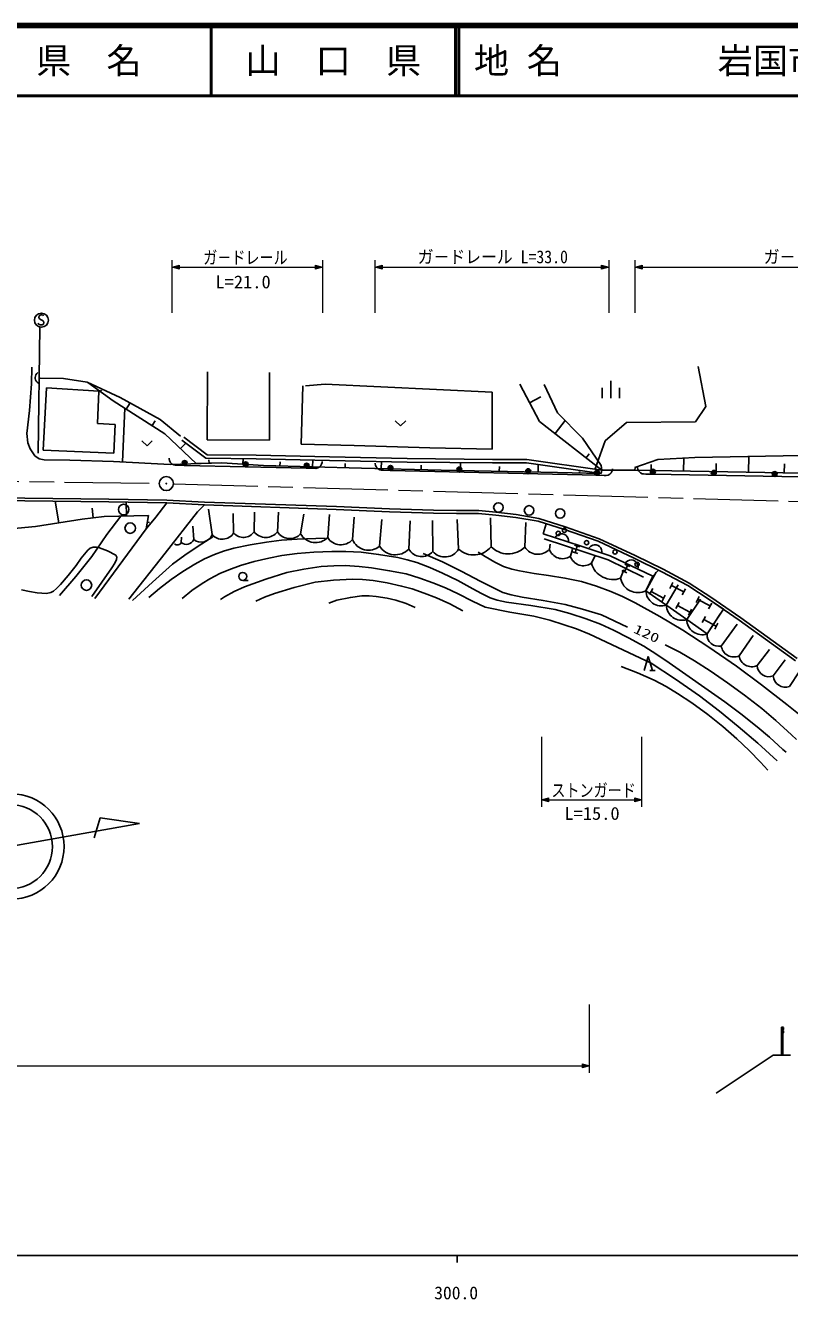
# Model space of a CAD drawing. Units: millimetres, scale not verified. Extents: x 40000 to 680000, y 20000 to 380000.
# Drawn here: x 306624 to 415237, y 198715 to 380000 of the extents above; entities that cross this region are included whole.
import ezdxf
from ezdxf.enums import TextEntityAlignment as Align

# ---------------------------------------------------------------- set-up
doc = ezdxf.new("R2010")
doc.units = ezdxf.units.MM
doc.header["$LTSCALE"] = 1000
doc.linetypes.add('CHAIN', pattern=[18.5, 12, -1.5, 3.5, -1.5])
for name, color, linetype, lineweight in [('M-BGD', 7, 'Continuous', 25), ('M-BGD-EXST', 7, 'Continuous', 25), ('M-BMK', 2, 'CHAIN', 13), ('M-BMK-SRVR', 3, 'Continuous', 25), ('M-STR-HTXT', 7, 'Continuous', 13), ('M-TTL', 2, 'Continuous', 140), ('M-TTL-BAND', 7, 'Continuous', 25), ('M-TTL-LINE', 7, 'Continuous', 50)]:
    doc.layers.add(name, color=color, linetype=linetype, lineweight=lineweight)
doc.layers.add('M-TTL-TXT', color=7, linetype='Continuous')
doc.styles.add('ＭＳ ゴシック', font='')
doc.styles.get('ＭＳ ゴシック').set_extended_font_data('MS Gothic')

msp = doc.modelspace()

# ---------------------------------------------------------------- linework, layer by layer
at = {"layer": 'M-BGD'}
for p, q in [((307539, 331367), (307495, 329006)), ((308002, 329896), (308022, 330077)), ((308022, 330077), (308100, 330292)), ((308100, 330292), (308240, 330480)), ((308240, 330480), (308383, 330608)), ((332513, 330703), (332448, 321060)), ((341310, 320994), (341310, 330638)), ((402263, 331490), (403323, 325787)), ((307495, 329006), (307183, 325218)), ((308008, 329776), (308002, 329896)), ((308048, 329598), (308008, 329776)), ((308150, 329393), (308048, 329598)), ((308278, 329250), (308150, 329393)), ((308466, 329110), (308278, 329250)), ((308702, 329836), (312020, 329768)), ((309114, 319560), (309607, 328417)), ((309607, 328417), (317047, 327987)), ((312020, 329768), (315405, 329226)), ((315405, 329226), (320077, 327060)), ((319091, 326598), (315469, 329197)), ((346055, 328748), (345794, 320408)), ((349248, 328944), (346446, 328748)), ((372965, 327836), (349248, 328944)), ((379697, 323669), (376895, 328974)), ((380369, 328937), (382274, 324865)), ((388584, 328453), (388584, 326953)), ((389834, 329453), (389834, 326953)), ((391084, 328453), (391084, 326953)), ((317047, 327987), (316882, 323379)), ((317280, 327897), (317416, 328087)), ((326454, 321907), (319091, 326598)), ((320077, 327060), (325764, 323945)), ((372965, 319691), (372965, 327836)), ((378296, 326322), (379882, 327160)), ((307183, 325218), (306826, 321965)), ((320755, 325538), (320402, 317891)), ((320932, 325425), (321483, 326290)), ((382274, 324865), (385786, 321278)), ((403323, 325787), (401892, 323601)), ((316882, 323379), (319351, 323214)), ((319351, 323214), (319187, 319165)), ((324613, 323080), (325037, 323745)), ((325764, 323945), (328676, 321576)), ((359177, 323735), (359927, 323015)), ((359927, 323015), (360677, 323735)), ((388543, 316731), (379697, 323669)), ((381908, 321935), (383347, 323769)), ((392056, 323519), (389015, 320886)), ((401892, 323601), (392056, 323519)), ((306826, 321965), (306960, 320628)), ((323151, 320905), (323901, 320185)), ((323901, 320185), (324651, 320905)), ((330887, 317666), (326454, 321907)), ((328836, 321004), (332277, 318409)), ((329138, 321403), (332446, 318907)), ((332448, 321060), (341310, 320994)), ((385786, 321278), (388476, 317393)), ((389015, 320886), (387620, 316910)), ((306960, 320628), (307272, 319782)), ((307272, 319782), (307940, 318757)), ((319187, 319165), (309114, 319560)), ((328670, 319786), (329417, 320566)), ((345794, 320408), (353352, 320213)), ((353352, 320213), (364103, 319887)), ((364103, 319887), (372965, 319691)), ((307940, 318757), (308564, 318356)), ((308564, 318356), (309277, 318177)), ((309277, 318177), (312931, 318133)), ((312931, 318133), (319125, 317955)), ((319125, 317955), (327191, 317554)), ((327058, 318319), (327060, 318439)), ((327093, 318118), (327058, 318319)), ((327208, 317875), (327093, 318118)), ((327191, 317554), (334551, 317776)), ((327324, 317713), (327208, 317875)), ((327482, 317589), (327324, 317713)), ((327719, 317464), (327482, 317589)), ((327918, 317420), (327719, 317464)), ((328238, 317413), (327918, 317420)), ((329238, 317391), (328238, 317413)), ((346585, 317014), (329238, 317391)), ((334551, 317776), (330887, 317666)), ((332277, 318409), (339400, 318348)), ((332446, 318907), (339407, 318848)), ((332719, 317721), (332705, 318172)), ((340478, 317375), (334551, 317776)), ((334551, 317776), (340478, 317375)), ((337514, 317576), (337569, 318382)), ((339400, 318348), (349842, 318107)), ((339407, 318848), (349853, 318607)), ((354381, 317019), (340478, 317375)), ((340478, 317375), (354381, 317019)), ((342795, 317316), (342810, 317888)), ((347429, 317197), (347454, 318162)), ((348593, 317371), (348389, 317175)), ((348718, 317568), (348593, 317371)), ((348803, 317806), (348718, 317568)), ((348806, 317966), (348803, 317806)), ((349842, 318107), (360888, 317865)), ((349853, 318607), (360896, 318365)), ((352064, 317078), (352079, 317666)), ((356329, 317623), (356332, 317743)), ((356364, 317422), (356329, 317623)), ((356479, 317179), (356364, 317422)), ((357210, 316941), (357238, 317945)), ((360888, 317865), (373020, 317745)), ((360896, 318365), (373020, 318245)), ((362870, 316785), (362887, 317423)), ((368461, 316655), (368482, 317793)), ((373020, 318245), (377885, 318245)), ((373020, 317745), (377849, 317745)), ((373985, 316551), (373998, 317265)), ((377849, 317745), (388473, 316236)), ((377885, 318245), (388543, 316731)), ((379509, 316447), (379529, 317506)), ((386331, 318465), (386778, 319035)), ((388476, 317393), (388543, 316731)), ((396537, 318230), (393251, 317097)), ((395575, 316679), (395591, 317551)), ((401758, 318532), (396537, 318230)), ((400189, 316595), (400223, 318443)), ((430905, 319057), (401758, 318532)), ((404803, 316511), (404824, 317664)), ((409417, 316426), (409457, 318671)), ((414501, 316335), (414523, 317607)), ((347585, 316992), (346585, 317014)), ((347905, 316985), (347585, 316992)), ((348187, 317059), (347905, 316985)), ((348389, 317175), (348187, 317059)), ((365699, 316707), (354381, 317019)), ((354381, 317019), (365699, 316707)), ((356595, 317017), (356479, 317179)), ((356752, 316893), (356595, 317017)), ((356989, 316767), (356752, 316893)), ((357188, 316722), (356989, 316767)), ((357508, 316715), (357188, 316722)), ((358508, 316691), (357508, 316715)), ((387869, 315991), (358508, 316691)), ((382271, 316395), (365699, 316707)), ((365699, 316707), (382271, 316395)), ((388473, 316236), (382271, 316395)), ((382271, 316395), (388473, 316236)), ((385372, 316315), (385377, 316531)), ((388868, 315967), (387869, 315991)), ((388473, 316236), (388543, 316731)), ((388543, 316731), (393268, 316721)), ((389188, 315959), (388868, 315967)), ((389470, 316032), (389188, 315959)), ((389673, 316148), (389470, 316032)), ((389878, 316343), (389673, 316148)), ((390002, 316540), (389878, 316343)), ((390088, 316778), (390002, 316540)), ((390092, 316938), (390088, 316778)), ((393268, 316721), (393293, 317094)), ((411724, 316384), (393268, 316721)), ((393625, 317078), (393627, 317198)), ((393661, 316877), (393625, 317078)), ((393777, 316635), (393661, 316877)), ((393893, 316473), (393777, 316635)), ((394051, 316350), (393893, 316473)), ((394289, 316225), (394051, 316350)), ((394488, 316182), (394289, 316225)), ((394808, 316176), (394488, 316182)), ((395808, 316157), (394808, 316176)), ((447758, 315172), (395808, 316157)), ((428386, 316086), (411724, 316384)), ((318448, 312213), (292467, 312494)), ((318453, 312613), (292470, 312894)), ((311344, 309223), (310861, 312295)), ((326716, 312072), (318448, 312213)), ((326723, 312472), (318453, 312613)), ((320972, 310193), (320927, 312170)), ((326702, 312072), (325167, 310028)), ((332059, 311790), (326702, 312072)), ((332080, 312190), (326723, 312472)), ((350815, 311532), (332080, 312190)), ((317829, 310122), (314658, 309744)), ((316243, 309933), (316078, 311317)), ((324115, 310264), (317829, 310122)), ((320158, 310175), (318209, 307578)), ((323783, 308371), (324115, 310264)), ((325167, 310028), (323783, 308371)), ((331098, 310809), (326483, 304892)), ((332059, 311790), (331098, 310809)), ((350799, 311132), (332066, 311790)), ((333139, 307554), (332661, 311163)), ((336216, 307791), (336152, 310572)), ((339115, 307968), (339169, 310749)), ((342429, 307968), (342601, 310749)), ((345742, 307672), (346210, 310453)), ((349588, 307140), (349819, 310394)), ((358365, 310803), (350799, 311132)), ((358380, 311203), (350815, 311532)), ((353111, 306844), (353369, 310039)), ((364617, 310615), (358365, 310803)), ((364629, 311015), (358380, 311203)), ((367912, 310568), (364617, 310615)), ((367918, 310968), (364629, 311015)), ((371047, 310568), (367912, 310568)), ((371066, 310968), (367918, 310968)), ((373471, 310335), (371047, 310568)), ((373510, 310733), (371066, 310968)), ((376342, 310008), (373471, 310335)), ((376399, 310404), (373510, 310733)), ((379500, 309451), (376342, 310008)), ((379594, 309840), (376399, 310404)), ((308031, 308702), (300410, 307992)), ((314658, 309744), (308031, 308702)), ((323783, 308371), (316483, 298443)), ((323949, 309318), (324257, 309264)), ((330536, 306844), (330413, 308737)), ((356957, 305897), (357274, 309684)), ((361098, 305483), (361298, 309507)), ((364530, 305128), (364493, 309566)), ((368198, 305483), (367984, 309684)), ((372814, 305838), (372717, 309921)), ((377606, 305779), (377746, 309270)), ((383228, 308286), (379500, 309451)), ((383353, 308666), (379594, 309840)), ((380231, 307672), (380646, 309093)), ((388042, 306603), (383228, 308286)), ((388193, 306974), (383353, 308666)), ((318209, 307578), (316033, 304425)), ((328761, 306430), (328815, 307199)), ((385497, 305957), (380231, 307672)), ((380350, 306962), (389461, 303945)), ((382064, 307328), (381914, 307124)), ((382240, 307481), (382064, 307328)), ((382492, 307609), (382240, 307481)), ((382719, 307661), (382492, 307609)), ((382972, 307663), (382719, 307661)), ((383277, 307564), (382972, 307663)), ((383480, 307413), (383277, 307564)), ((383633, 307237), (383480, 307413)), ((383761, 306985), (383633, 307237)), ((383813, 306758), (383761, 306985)), ((383815, 306505), (383813, 306758)), ((393139, 304207), (388042, 306603)), ((393313, 304567), (388193, 306974)), ((326483, 304892), (321335, 298384)), ((381097, 305483), (381235, 306193)), ((384085, 304477), (384371, 305483)), ((385128, 304853), (384369, 305105)), ((384683, 306054), (385442, 305803)), ((385063, 305928), (384748, 304979)), ((389757, 304537), (385497, 305957)), ((386830, 305765), (386679, 305563)), ((387007, 305917), (386830, 305765)), ((387260, 306043), (387007, 305917)), ((387488, 306094), (387260, 306043)), ((387741, 306094), (387488, 306094)), ((388045, 305993), (387741, 306094)), ((388247, 305841), (388045, 305993)), ((388399, 305664), (388247, 305841)), ((388525, 305411), (388399, 305664)), ((388576, 305183), (388525, 305411)), ((388576, 304930), (388576, 305183)), ((397258, 302619), (393313, 304567)), ((316033, 304425), (313781, 301573)), ((387073, 303472), (387566, 304477)), ((389461, 303945), (394491, 301519)), ((395792, 301637), (389757, 304537)), ((392193, 303182), (391759, 302282)), ((391833, 303356), (392554, 303009)), ((392049, 303702), (391873, 303520)), ((392244, 303830), (392049, 303702)), ((392511, 303924), (392244, 303830)), ((392743, 303945), (392511, 303924)), ((392994, 303913), (392743, 303945)), ((393283, 303775), (392994, 303913)), ((397076, 302263), (393139, 304207)), ((393464, 303599), (393283, 303775)), ((393593, 303404), (393464, 303599)), ((393686, 303137), (393593, 303404)), ((393676, 302654), (393708, 302905)), ((393708, 302905), (393686, 303137)), ((313781, 301573), (311454, 298871)), ((337506, 301037), (338256, 301037)), ((391215, 301342), (391708, 302525)), ((392119, 302108), (391399, 302455)), ((394824, 299567), (396264, 302229)), ((395792, 301637), (394824, 299567)), ((396605, 302495), (395792, 301637)), ((396605, 302495), (395792, 301637)), ((397076, 302263), (396605, 302495)), ((400761, 300300), (397076, 302263)), ((400761, 300300), (397076, 302263)), ((400963, 300646), (397258, 302619)), ((394824, 299567), (400622, 295464)), ((395348, 299034), (395800, 299881)), ((395574, 299457), (397339, 298517)), ((397723, 297515), (399399, 300395)), ((398218, 299909), (398669, 300756)), ((398443, 300333), (400209, 299393)), ((399983, 298969), (400434, 299816)), ((403820, 298340), (400761, 300300)), ((403820, 298340), (400761, 300300)), ((404042, 298673), (400963, 300646)), ((397114, 298094), (397565, 298941)), ((399093, 297039), (399545, 297887)), ((399319, 297463), (401084, 296523)), ((400622, 295464), (402594, 298383)), ((401963, 297915), (402414, 298762)), ((402188, 298339), (403954, 297399)), ((403728, 296975), (404179, 297822)), ((408097, 295373), (403820, 298340)), ((405851, 296931), (403820, 298340)), ((408325, 295702), (404042, 298673)), ((400859, 296100), (401310, 296947)), ((402838, 295045), (403289, 295893)), ((403521, 293413), (405851, 296931)), ((403521, 293413), (405434, 296312)), ((412920, 292382), (408325, 295702)), ((400622, 295464), (403521, 293413)), ((403064, 295469), (404829, 294529)), ((404604, 294105), (405055, 294953)), ((405533, 291697), (407801, 294833)), ((412685, 292058), (408097, 295373)), ((408077, 290307), (410049, 293176)), ((416067, 289587), (412685, 292058)), ((416312, 289904), (412920, 292382)), ((394561, 288199), (395161, 290199)), ((395161, 290199), (395761, 288199)), ((410621, 288916), (412416, 291224)), ((412929, 287437), (414605, 289745)), ((395361, 288199), (396161, 288199)), ((415236, 285958), (416617, 288029)), ((414092, 233489), (414092, 237489)), ((414092, 237489), (414292, 237489)), ((414292, 237489), (414400, 237399)), ((414292, 237489), (414292, 233489)), ((414400, 237129), (414292, 237039)), ((414292, 237039), (414400, 236949)), ((414400, 236679), (414292, 236589)), ((414400, 237399), (414400, 237129)), ((414400, 236949), (414400, 236679)), ((404790, 228086), (412894, 233489)), ((412894, 233489), (415394, 233489))]:
    msp.add_line(p, q, dxfattribs=at)
for points in [[(321844, 298160), (324671, 300807), (327532, 303338), (329296, 304652), (331164, 305909), (333261, 307243)], [(324179, 298585), (325687, 299900), (327323, 301186), (328981, 302306), (330680, 303326), (332088, 304087), (333474, 304719), (334790, 305201), (336218, 305613), (338567, 306108), (340908, 306498), (343040, 306752), (345234, 306906), (349219, 307030)], [(306070, 299706), (307172, 299466), (308283, 299272), (309618, 299179), (310206, 299317), (310581, 299500), (311048, 299868), (311599, 300468), (312701, 301715), (313833, 303157), (314547, 304196), (315491, 305358), (315807, 305614), (316265, 305789), (316670, 305785), (317146, 305661), (318302, 305245), (319463, 304650), (319604, 304351), (319563, 304030), (319334, 303514), (318902, 302845), (316072, 298751)], [(328883, 298456), (330286, 299584), (331722, 300610), (332813, 301281), (334232, 302020), (335524, 302562), (337189, 303138), (339108, 303706), (341226, 304219), (343045, 304561), (345225, 304860), (347636, 305064), (350167, 305167), (352166, 305168), (354363, 305059), (356815, 304746), (359546, 304288), (360900, 303988), (362240, 303583), (364113, 302873), (365889, 302089), (368071, 301027), (370232, 299863), (371444, 299160), (372701, 298565), (373656, 298244), (375020, 297928), (378474, 297476), (381915, 296912), (384029, 296321), (386308, 295568), (388350, 294797), (390234, 293979), (392368, 292881), (394505, 291663), (396380, 290513), (398144, 289317), (406033, 283767), (408313, 282075), (410657, 280203), (412393, 278746), (414303, 277001), (414741, 276578)], [(363140, 304866), (365890, 303667), (368579, 302376), (371355, 300876), (374477, 299330), (375669, 298976), (377232, 298634), (380199, 298189), (383333, 297612), (385809, 296963), (388489, 296150), (392216, 294399)], [(418205, 280610), (416537, 282046), (414845, 283372), (411252, 286203), (407693, 288857), (403776, 291558), (400072, 293979), (396790, 295908), (393291, 297841), (391499, 298730), (389821, 299452), (387805, 300214), (385671, 300905), (383318, 301378), (380974, 301746), (378958, 302007), (376868, 302397), (375760, 302642), (374601, 303006), (373348, 303631), (371979, 304441), (370973, 305056)], [(413498, 275388), (410738, 277874), (407958, 280243), (405303, 282411), (402457, 284601), (399015, 287007), (395568, 289275), (386821, 293394), (384964, 294135), (383206, 294731), (381161, 295359), (378910, 295941), (375457, 296526), (371993, 297243), (370166, 298071), (368134, 299111), (366329, 299972), (364540, 300706), (362674, 301375), (360759, 301952), (358377, 302419), (355818, 302814), (354077, 303019), (352080, 303141), (350472, 303131), (348676, 303001), (346204, 302633), (343767, 302167), (340777, 301211), (337753, 300135), (336306, 299451), (334925, 298678), (334345, 298334)], [(339345, 298070), (340614, 298661), (342029, 299198), (344801, 300032), (347806, 300810), (350395, 301062), (353117, 301217), (354538, 301168), (356064, 301008), (358037, 300683), (360086, 300232), (361615, 299816), (363318, 299236), (365033, 298577), (366952, 297716), (368810, 296694)], [(362038, 297197), (360751, 297749), (359280, 298250), (358037, 298530), (356481, 298756), (355484, 298852), (354445, 298839), (352818, 298625), (350889, 298248), (349737, 297805)], [(397579, 291870), (399635, 290810), (401719, 289618), (403966, 288177), (406423, 286472), (408854, 284715), (411319, 282798), (413316, 281088), (415521, 279053), (416210, 278403)], [(391308, 288796), (393625, 287883), (396000, 286824), (397711, 285921), (399335, 284940), (401365, 283599), (403622, 281975), (405767, 280228), (407759, 278474), (409506, 276829), (411108, 275177), (412155, 274050)]]:
    msp.add_lwpolyline(points, dxfattribs=at)
for centre, radius in [((329246, 317741), 350), ((329246, 317741), 210), ((329246, 317741), 70), ((337919, 317553), 350), ((337919, 317553), 210), ((337919, 317553), 70), ((346593, 317364), 350), ((346593, 317364), 210), ((346593, 317364), 70), ((358516, 317041), 350), ((358516, 317041), 210), ((358516, 317041), 70), ((368303, 316807), 350), ((368303, 316807), 210), ((368303, 316807), 70), ((378090, 316574), 350), ((378090, 316574), 210), ((378090, 316574), 70), ((387877, 316340), 350), ((387877, 316340), 210), ((387877, 316340), 70), ((395814, 316507), 350), ((395814, 316507), 210), ((395814, 316507), 70), ((404473, 316342), 350), ((404473, 316342), 210), ((404473, 316342), 70), ((413131, 316178), 350), ((413131, 316178), 210), ((413131, 316178), 70), ((320573, 311118), 750), ((373849, 311419), 670), ((378206, 311006), 670), ((382620, 310562), 670), ((321512, 308478), 750), ((383246, 308177), 300), ((382355, 307724), 300), ((386389, 306410), 300), ((390423, 305095), 300), ((393565, 303328), 300), ((315282, 300372), 750), ((337506, 301607), 570)]:
    msp.add_circle(centre, radius, dxfattribs=at)
for centre, radius, start, end in [((328221, 306696), 602, 227.48955, 333.74976), ((329493, 307303), 1139, 230.00392, 336.26412), ((331571, 308175), 1686, 232.12502, 338.38522), ((334589, 308826), 1929, 221.2686, 327.52881), ((337599, 308967), 1815, 220.37343, 326.63364), ((340772, 309211), 2071, 216.8699, 323.1301), ((344196, 309063), 2079, 211.76773, 318.02794), ((347865, 308848), 2427, 208.98676, 315.24696), ((351460, 308313), 2210, 212.06987, 318.33008), ((355389, 307813), 2475, 203.04125, 309.30145), ((359193, 307348), 2666, 212.96123, 315.61758), ((362947, 306593), 2156, 210.96376, 317.22397), ((366231, 306681), 2303, 222.39743, 328.65765), ((370339, 307832), 3178, 227.66148, 321.13594), ((375239, 308180), 3372, 223.99283, 314.59253), ((379462, 306940), 2190, 212.02589, 318.2861), ((382968, 306101), 1970, 198.26494, 304.52513), ((385956, 305095), 1970, 198.26494, 304.52513), ((390155, 304373), 3211, 196.30359, 289.26419), ((393691, 301820), 2522, 190.93359, 296.6902), ((397043, 299628), 2220, 181.59113, 287.85135), ((399942, 297577), 2220, 181.59113, 287.85135), ((402841, 295526), 2220, 181.59113, 287.85135), ((405171, 293310), 1652, 176.40768, 282.66788), ((407327, 291956), 1812, 188.21277, 294.47299), ((409871, 290566), 1812, 188.21277, 294.47299), ((412330, 289042), 1713, 184.20898, 290.46919), ((414637, 287563), 1713, 184.20898, 290.46919)]:
    msp.add_arc(centre, radius, start, end, dxfattribs=at)
at = {"layer": 'M-BGD-EXST'}
for p, q in [((308481, 337508), (308401, 337628)), ((308721, 337388), (308481, 337508)), ((308561, 338708), (308521, 338468)), ((308521, 338468), (308601, 338268)), ((308801, 338828), (308561, 338708)), ((308601, 338268), (309161, 337948)), ((309001, 337388), (308721, 337388)), ((308961, 338828), (308801, 338828)), ((309121, 338788), (308961, 338828)), ((309201, 337508), (309001, 337388)), ((309201, 338708), (309121, 338788)), ((309161, 337948), (309241, 337748)), ((309241, 337748), (309201, 337508)), ((308664, 337088), (308446, 319130))]:
    msp.add_line(p, q, dxfattribs=at)
msp.add_circle((308881, 338068), 1000, dxfattribs=at)
at = {"layer": 'M-BMK'}
for p, q in [((256694, 315849), (325643, 314838)), ((327642, 314795), (426005, 311985))]:
    msp.add_line(p, q, dxfattribs=at)
at = {"layer": 'M-BMK-SRVR'}
for p, q in [((317242, 267275), (316382, 264400)), ((322845, 266429), (317242, 267275)), ((290318, 260694), (322845, 266429))]:
    msp.add_line(p, q, dxfattribs=at)
for centre, radius in [((326643, 314823), 1000), ((326643, 314823), 40), ((304605, 263170), 7500), ((304448, 263151), 6000)]:
    msp.add_circle(centre, radius, dxfattribs=at)
at = {"layer": 'M-STR-HTXT'}
for p, q in [((327487, 339101), (327487, 346619)), ((348853, 346619), (348853, 339101)), ((356337, 339101), (356337, 346619)), ((389531, 346619), (389531, 339101)), ((393273, 339101), (393273, 346619)), ((327487, 345619), (328487, 345899)), ((328487, 345339), (327487, 345619)), ((327487, 345619), (348853, 345619)), ((327767, 345619), (328447, 345819)), ((328447, 345419), (327767, 345619)), ((327927, 345619), (328407, 345739)), ((328407, 345499), (327927, 345619)), ((328167, 345619), (328367, 345659)), ((328367, 345579), (328167, 345619)), ((328367, 345659), (328367, 345579)), ((328407, 345739), (328407, 345499)), ((328447, 345819), (328447, 345419)), ((328487, 345899), (328487, 345339)), ((347853, 345339), (347853, 345899)), ((347853, 345899), (348853, 345619)), ((348853, 345619), (347853, 345339)), ((347893, 345419), (347893, 345819)), ((347893, 345819), (348573, 345619)), ((348573, 345619), (347893, 345419)), ((347933, 345499), (347933, 345739)), ((347933, 345739), (348413, 345619)), ((348413, 345619), (347933, 345499)), ((347973, 345579), (347973, 345659)), ((347973, 345659), (348173, 345619)), ((348173, 345619), (347973, 345579)), ((356337, 345619), (357337, 345899)), ((357337, 345339), (356337, 345619)), ((356337, 345619), (389531, 345619)), ((356617, 345619), (357297, 345819)), ((357297, 345419), (356617, 345619)), ((356777, 345619), (357257, 345739)), ((357257, 345499), (356777, 345619)), ((357017, 345619), (357217, 345659)), ((357217, 345579), (357017, 345619)), ((357217, 345659), (357217, 345579)), ((357257, 345739), (357257, 345499)), ((357297, 345819), (357297, 345419)), ((357337, 345899), (357337, 345339)), ((388531, 345339), (388531, 345899)), ((388531, 345899), (389531, 345619)), ((389531, 345619), (388531, 345339)), ((388571, 345419), (388571, 345819)), ((388571, 345819), (389251, 345619)), ((389251, 345619), (388571, 345419)), ((388611, 345499), (388611, 345739)), ((388611, 345739), (389091, 345619)), ((389091, 345619), (388611, 345499)), ((388651, 345579), (388651, 345659)), ((388651, 345659), (388851, 345619)), ((388851, 345619), (388651, 345579)), ((393273, 345619), (394273, 345899)), ((394273, 345339), (393273, 345619)), ((393273, 345619), (449806, 345619)), ((393553, 345619), (394233, 345819)), ((394233, 345419), (393553, 345619)), ((393713, 345619), (394193, 345739)), ((394193, 345499), (393713, 345619)), ((393953, 345619), (394153, 345659)), ((394153, 345579), (393953, 345619)), ((394153, 345659), (394153, 345579)), ((394193, 345739), (394193, 345499)), ((394233, 345819), (394233, 345419)), ((394273, 345899), (394273, 345339)), ((379978, 278788), (379978, 268798)), ((394233, 268798), (394233, 278788)), ((379978, 269798), (380978, 270078)), ((380978, 269518), (379978, 269798)), ((379978, 269798), (394233, 269798)), ((380258, 269798), (380938, 269998)), ((380938, 269598), (380258, 269798)), ((380418, 269798), (380898, 269918)), ((380898, 269678), (380418, 269798)), ((380658, 269798), (380858, 269838)), ((380858, 269758), (380658, 269798)), ((380858, 269838), (380858, 269758)), ((380898, 269918), (380898, 269678)), ((380938, 269998), (380938, 269598)), ((380978, 270078), (380978, 269518)), ((393233, 269518), (393233, 270078)), ((393233, 270078), (394233, 269798)), ((394233, 269798), (393233, 269518)), ((393273, 269598), (393273, 269998)), ((393273, 269998), (393953, 269798)), ((393953, 269798), (393273, 269598)), ((393313, 269678), (393313, 269918)), ((393313, 269918), (393793, 269798)), ((393793, 269798), (393313, 269678)), ((393353, 269758), (393353, 269838)), ((393353, 269838), (393553, 269798)), ((393553, 269798), (393353, 269758)), ((386796, 230973), (386796, 240705)), ((385796, 231693), (385796, 232253)), ((385796, 232253), (386796, 231973)), ((385836, 231773), (385836, 232173)), ((385836, 232173), (386516, 231973)), ((385876, 231853), (385876, 232093)), ((385876, 232093), (386356, 231973)), ((67392, 231973), (386796, 231973)), ((386796, 231973), (385796, 231693)), ((386516, 231973), (385836, 231773)), ((386356, 231973), (385876, 231853)), ((385916, 231933), (385916, 232013)), ((385916, 232013), (386116, 231973)), ((386116, 231973), (385916, 231933))]:
    msp.add_line(p, q, dxfattribs=at)
at = {"layer": 'M-TTL'}
msp.add_line((680000, 380000), (40000, 380000), dxfattribs=at)
at = {"layer": 'M-TTL-BAND'}
for p, q in [((40000, 205000), (579000, 205000)), ((368000, 205000), (368000, 204000))]:
    msp.add_line(p, q, dxfattribs=at)
at = {"layer": 'M-TTL-LINE'}
for p, q in [((333000, 380000), (333000, 370000)), ((367750, 380000), (367750, 370000)), ((368250, 380000), (368250, 370000)), ((40000, 370000), (680000, 370000))]:
    msp.add_line(p, q, dxfattribs=at)

# ---------------------------------------------------------------- texts
at = {"layer": 'M-BGD', "style": 'ＭＳ ゴシック', "width": 1.4}
msp.add_text('120', height=1320, rotation=335.3, dxfattribs=at).set_placement((392775, 293299), align=Align.BOTTOM_LEFT)
at = {"layer": 'M-STR-HTXT', "style": 'ＭＳ ゴシック'}
for s, width, p in [('ガ－ドレール', 0.8, (331892, 345512)), ('ガ－ドレール L=33.0', 0.9, (362382, 345618)), ('ガ－ドレール L=57.0', 0.9, (411572, 345618)), ('L=21.0', 1.05, (333625, 342046)), ('ストンガード', 0.8, (381385, 269701)), ('L=15.0', 1.05, (383231, 266420))]:
    msp.add_text(s, height=1833, dxfattribs=dict(at, width=width)).set_placement(p, align=Align.BOTTOM_LEFT)
at = {"layer": 'M-TTL-BAND', "style": 'ＭＳ ゴシック'}
msp.add_text('300.0', height=1833, dxfattribs=at).set_placement((367844, 198195), align=Align.BOTTOM_CENTER)
at = {"layer": 'M-TTL-TXT', "style": 'ＭＳ ゴシック'}
for s, p in [('県\u3000名', (315625, 375000)), ('山\u3000口\u3000県', (350375, 375000))]:
    msp.add_text(s, height=3666, dxfattribs=at).set_placement(p, align=Align.MIDDLE_CENTER)
for s, p in [('地 名', (370380, 375000)), ('岩国市周東町中山', (405024, 375000))]:
    msp.add_text(s, height=3666, dxfattribs=at).set_placement(p, align=Align.MIDDLE_LEFT)

doc.saveas('drawing.dxf')
